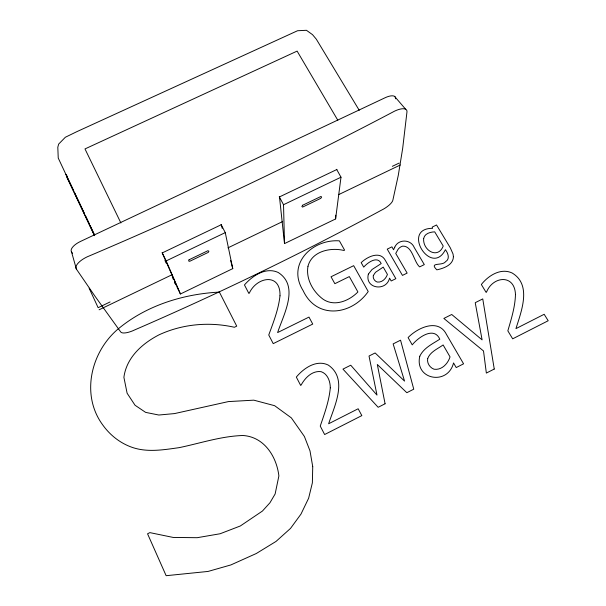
<?xml version="1.0" encoding="UTF-8"?>
<svg xmlns="http://www.w3.org/2000/svg" width="606" height="606" viewBox="0 0 606 606"><rect width="100%" height="100%" fill="white"/><g stroke="black" fill="none" stroke-linecap="round" stroke-linejoin="round"><path stroke-width="0.91" d="M335.732 215.206L335.633 218.94L284.502 243.597L279.48 196.912L336.883 169.491M335.603 218.887L340.989 177.202L336.603 169.309M110.08 301.955L98.142 307.696L89.135 288.206M392.317 166.332L399.142 163.059M99.111 309.802L172.49 274.518M227.947 247.854L282.555 221.591M338.868 194.518L400.301 164.983M180.376 293.948L166.18 260.906L225.265 232.613L221.084 224.485M284.502 243.597L283.525 204.714L340.989 177.202M394.514 96.331L405.732 109.322M395.597 98.808A12.938 5.159 -32.7 0 0 385.113 97.74L80.522 241.43A13.355 5.568 -23.7 0 0 71.531 251.922L72.599 253.482M76.386 269.094L94.703 295.819L120.723 331.974A12.999 4.295 -25 0 0 134.759 329.884A1862.018 1003.15 -16.4 0 0 381.242 210.29A12.582 4.06 -30.5 0 0 392.893 200.056L398.293 175.293L402.687 148.311L406.937 112.163A15.339 5.871 -32.5 0 0 394.665 111.103A2182.607 1052.077 -16.1 0 1 87.143 256.853A15.839 6.34 -23.9 0 0 76.386 269.094L71.531 251.922M359.229 110.284L316.294 39.148L312.514 34.656L306.462 30.3L297.569 30.732L76.689 131.729L65.357 137.251L58.668 144.076L57.805 147.228L58.237 158.052L94.65 235.658M337.807 120.23L297.114 51.101L84.984 148.924L120.897 222.963M66.054 174.467L66.993 176.088M279.245 196.708L283.525 204.714M174.899 282.881L175.687 284.472M162.105 252.657L166.18 260.906M174.702 282.457L175.922 284.918M177.134 287.38L177.944 289.024M65.993 174.505L73.667 190.731M74.477 192.435L84.575 213.789M85.385 215.494L89.423 224.031M90.233 225.743L94.68 235.136M94.43 235.598L67.107 177.823A8.166 7.227 -22.7 0 1 66.562 176.013M164.946 260.436L166.097 263.027M172.225 276.836L173.369 279.427M222.228 228.379L221.273 224.712L162.241 252.914L180.399 294.008L232.757 268.617L225.265 232.613M230.628 260.428L232.787 268.678M312.734 466.665L312.37 482.838L308.628 498.223L300.985 514.093L290.539 528.387L276.048 541.416L256.3 553.513L230.886 564.928L208.063 571.435L166.142 575.7L147.553 533.803L149.864 532.621L173.195 537.439L197.185 537.696L220.13 533.75L240.324 525.978L262.413 511.07L269.935 502.791L275.124 493.988L278.881 475.922C276.578 456.447 264.148 436.82 242.93 435.502C221.145 436.176 200.298 443.266 179.103 447.652C162.84 449.932 145.91 452.871 130.108 446.607C118.912 442.206 109.444 434.441 102.52 424.639C81.113 395.294 90.514 353.722 116.42 330.429C144.751 305.977 182.414 294.054 219.395 292.092L236.719 326.142L234.424 327.27C209.244 321.589 182.376 323.968 158.916 334.891C142.069 343.632 126.525 357.525 123.897 377.296L127.116 393.241L135.047 405.247L145.637 412.383L158.817 415.027L174.513 413.587L228.409 401.589L253.816 400.165L274.632 405.694L291.342 417.867L304.386 436.456L309.992 450.849L312.734 466.665M423.662 238.529C422.617 250.263 437.827 259.663 443.236 246.066L434.707 231.856C430.351 231.984 424.533 233.522 423.662 238.529M515.464 294.569C515.115 307.007 511.29 318.991 507.843 330.846L512.668 338.83L548.195 320.748L544.173 314.287L515.956 328.619C521.221 311.499 532.083 284.85 512.1 272.98C500.707 267.663 488.3 275.639 481.346 284.509L486.088 292.342L486.512 292.13C492.807 276.086 514.774 273.806 515.464 294.569M427.7 358.54C426.76 363.032 429.836 367.698 434.047 369.221C441.759 370.364 447.887 363.691 450.038 356.889L443.122 344.95C437.646 348.889 430.222 351.768 427.7 358.54M373.334 275.51C372.682 278.268 374.606 281.154 377.205 282.048C382.03 282.722 385.946 278.684 387.431 274.442L383.227 267.11L375.485 272.314L373.334 275.51M453.417 256.717C453.212 265.072 443.66 268.36 436.85 269.852C428.518 261.694 442.478 266.231 445.562 261.686C450.258 258.967 448.046 253.088 445.402 249.68C431.313 277.639 400.627 228.114 432.593 228.333L432.199 227.099L436.532 224.97L450.334 247.884L453.038 254.02L453.417 256.717M307.977 266.292C305.712 278.911 313.067 291.736 322.968 299.129C334.36 307.106 349.147 300.924 357.911 291.956L349.314 276.586L334.853 283.691L331.027 276.775L353.669 265.67L368.221 291.524C351.806 315.188 316.749 319.968 303.121 290.607C286.365 263.928 312.302 238.984 339.375 240.847L344.594 250.126L343.89 250.467C330.588 247.165 311.711 251.202 307.977 266.292M330.293 387.84C329.126 401.051 324.49 413.618 320.248 426.086L324.642 434.532L361.835 415.602L358.161 408.77L328.626 423.768C334.444 406.111 348.306 378.758 328.255 365.062C316.446 359.32 303.697 368.19 296.326 377.083L300.637 385.363L301.076 385.143C304.992 377.894 312.219 370.41 321.157 371.675C327.748 373.94 330.278 381.432 330.293 387.84M279.995 295.796C278.525 309.393 273.42 322.24 268.753 334.989L273.23 343.632L312.734 324.081L308.984 317.089L277.616 332.58C283.419 314.772 299.728 286.327 278.245 272.503C265.799 266.693 252.452 275.783 244.445 284.934L248.831 293.387L249.301 293.16C256.52 276.95 280.722 272.291 279.995 295.796M419.776 356.267C414.375 379.765 447.864 385.901 453.538 362.933L456.22 367.562L463.575 363.82L446.455 334.421C438.259 318.029 417.557 327.77 408.088 337.58L412.231 344.875C417.951 337.618 434.025 325.93 439.797 339.209C432.479 343.913 423.67 347.95 419.776 356.267M368.365 274.132C364.479 288.691 386.325 291.986 389.552 278.146L391.181 280.979L395.854 278.669L385.461 260.61C380.242 250.354 367.244 256.694 361.176 262.64L363.721 267.132C367.425 262.754 377.53 255.3 381.197 263.58L371.978 269.549L368.365 274.132M189.087 259.754L188.58 260.921L189.64 261.337L208.335 252.354L208.888 251.172L207.881 250.732L189.087 259.754M394.748 247.187L393.574 249.74L391.9 246.854L387.242 249.134L402.452 275.404L407.141 273.086L395.733 253.452L398.013 249.407A9.09 8.439 9.4 0 1 402.717 246.127C412.641 245.862 413.663 261.724 419.64 266.905L424.306 264.602L414.292 247.604C410.929 239.173 398.369 238.764 394.748 247.187M302.652 205.237L301.864 206.532L302.599 207.085L320.794 198.351L321.627 197.041L320.945 196.458L302.652 205.237M494.254 369.039L486.353 373.076L483.505 350.965L443.857 318.438L451.72 314.484L482.103 339.875L475.225 302.689L482.755 298.902L494.254 369.039M385.09 403.77L378.159 407.3L342.951 369.115L350.73 365.206L376.993 395.104L369.016 356.025L375.129 352.957L404.558 381.121L393.142 343.905L400.558 340.186L413.754 389.181L406.831 392.703L377.311 364.486L385.09 403.77"/></g></svg>
